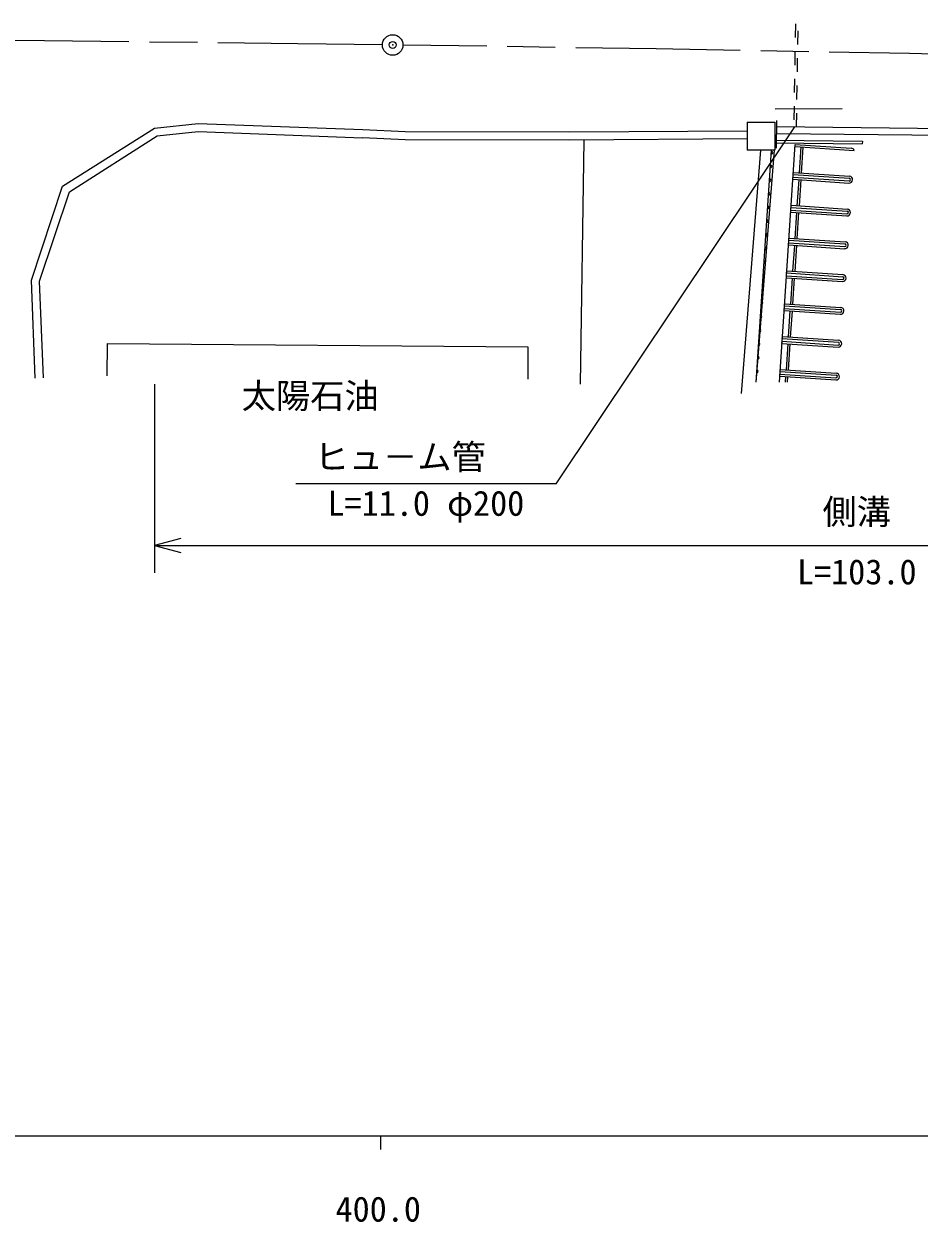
# Model space of a CAD drawing. Units: millimetres on the paper. Extents: x 40 to 680, y 20 to 380.
# Drawn here: x 442 to 507.3, y 198.7 to 286.2 of the extents above; entities that cross this region are included whole.
import ezdxf
from ezdxf.enums import TextEntityAlignment as Align

# ---------------------------------------------------------------- set-up
doc = ezdxf.new("R2010")
doc.units = ezdxf.units.MM
doc.header["$PDMODE"] = 32
doc.header["$PDSIZE"] = 0.5
doc.linetypes.add('CHAIN', pattern=[18.5, 12, -1.5, 3.5, -1.5])
for name, color, linetype, lineweight in [('M-BGD', 7, 'Continuous', 13), ('M-BMK', 2, 'CHAIN', 13), ('M-BMK-SRVR', 3, 'Continuous', 13), ('M-STR-HTXT', 7, 'Continuous', 13), ('M-TTL-BAND', 7, 'Continuous', 13)]:
    doc.layers.add(name, color=color, linetype=linetype, lineweight=lineweight)
doc.styles.add('@ＭＳ ゴシック', font='')
doc.styles.add('ＭＳ ゴシック', font='')
doc.styles.get('@ＭＳ ゴシック').set_extended_font_data('@MS Gothic')
doc.styles.get('ＭＳ ゴシック').set_extended_font_data('MS Gothic')

msp = doc.modelspace()

# ---------------------------------------------------------------- linework, layer by layer
at = {"layer": 'M-BGD'}
for p, q in [((498.285, 286.159), (498.269, 285.159)), ((498.461, 284.657), (498.477, 285.657)), ((498.253, 284.159), (498.237, 283.159)), ((498.429, 282.657), (498.445, 283.657)), ((498.221, 282.159), (498.204, 281.159)), ((498.396, 280.657), (498.412, 281.657)), ((496.817, 279.975), (501.701, 279.994)), ((498.188, 280.159), (498.172, 279.16)), ((494.774, 278.994), (494.774, 276.943)), ((494.774, 278.994), (496.783, 278.994)), ((496.783, 278.994), (496.783, 276.943)), ((496.911, 279.105), (496.888, 277.098)), ((498.364, 278.657), (498.38, 279.657)), ((444.806, 274.308), (451.512, 278.564)), ((451.512, 278.564), (454.695, 278.901)), ((451.715, 277.983), (454.715, 278.3)), ((454.695, 278.901), (466.722, 278.453)), ((454.715, 278.3), (466.697, 277.853)), ((466.722, 278.453), (469.818, 278.311)), ((469.818, 278.311), (481.789, 278.274)), ((481.789, 278.274), (494.774, 278.364)), ((496.901, 278.174), (554.845, 277.501)), ((496.906, 278.674), (554.859, 278)), ((445.308, 273.916), (451.715, 277.983)), ((482.851, 277.681), (482.576, 259.862)), ((496.783, 277.676), (503.172, 277.601)), ((496.783, 277.476), (503.17, 277.401)), ((497.117, 260.013), (498.274, 277.365)), ((498.264, 277.215), (498.274, 277.365)), ((498.264, 277.215), (502.583, 276.927)), ((498.274, 277.365), (502.365, 277.092)), ((503.172, 277.601), (503.17, 277.401)), ((495.728, 276.943), (494.339, 259.188)), ((496.783, 276.943), (494.774, 276.943)), ((496.731, 276.943), (495.407, 260.013)), ((495.413, 260.013), (496.542, 276.943)), ((498.587, 275.29), (498.713, 277.185)), ((498.736, 275.28), (498.863, 277.175)), ((498.104, 274.821), (498.114, 274.97)), ((498.104, 274.821), (502.195, 274.548)), ((498.114, 274.97), (502.205, 274.698)), ((498.128, 275.17), (498.138, 275.32)), ((498.128, 275.17), (502.218, 274.897)), ((498.138, 275.32), (502.228, 275.047)), ((498.427, 272.895), (498.553, 274.791)), ((498.577, 272.885), (498.703, 274.781)), ((442.532, 267.465), (444.806, 274.308)), ((443.136, 267.379), (445.308, 273.916)), ((497.968, 272.775), (497.978, 272.925)), ((497.978, 272.925), (502.069, 272.652)), ((497.945, 272.426), (497.955, 272.576)), ((497.945, 272.426), (502.035, 272.153)), ((497.955, 272.576), (502.045, 272.303)), ((497.968, 272.775), (502.059, 272.502)), ((498.267, 270.5), (498.394, 272.396)), ((498.417, 270.49), (498.543, 272.386)), ((497.808, 270.381), (497.818, 270.53)), ((497.808, 270.381), (501.899, 270.108)), ((497.818, 270.53), (501.909, 270.257)), ((497.785, 270.031), (497.795, 270.181)), ((497.785, 270.031), (501.876, 269.758)), ((497.795, 270.181), (501.886, 269.908)), ((498.107, 268.106), (498.234, 270.001)), ((498.257, 268.096), (498.384, 269.991)), ((497.625, 267.637), (497.635, 267.786)), ((497.625, 267.637), (501.716, 267.364)), ((497.635, 267.786), (501.726, 267.513)), ((497.648, 267.986), (497.658, 268.135)), ((497.648, 267.986), (501.739, 267.713)), ((497.658, 268.135), (501.749, 267.863)), ((497.948, 265.711), (498.074, 267.607)), ((498.097, 265.701), (498.224, 267.597)), ((442.813, 260.315), (442.532, 267.465)), ((443.413, 260.339), (443.136, 267.379)), ((497.466, 265.242), (497.475, 265.392)), ((497.466, 265.242), (501.556, 264.969)), ((497.475, 265.392), (501.566, 265.119)), ((497.489, 265.591), (497.499, 265.741)), ((497.489, 265.591), (501.58, 265.318)), ((497.499, 265.741), (501.59, 265.468)), ((497.788, 263.316), (497.915, 265.212)), ((497.938, 263.306), (498.064, 265.202)), ((497.329, 263.196), (497.339, 263.346)), ((497.339, 263.346), (501.43, 263.073)), ((448.056, 260.489), (448.075, 262.845)), ((448.075, 262.845), (478.77, 262.598)), ((478.77, 262.598), (478.751, 260.242)), ((497.306, 262.847), (497.316, 262.997)), ((497.306, 262.847), (501.397, 262.574)), ((497.316, 262.997), (501.407, 262.724)), ((497.329, 263.196), (501.42, 262.924)), ((497.628, 260.922), (497.755, 262.817)), ((497.778, 260.912), (497.904, 262.807)), ((497.146, 260.453), (497.156, 260.602)), ((497.156, 260.602), (501.247, 260.329)), ((497.169, 260.802), (497.179, 260.951)), ((497.169, 260.802), (501.26, 260.529)), ((497.179, 260.951), (501.27, 260.679)), ((497.146, 260.453), (501.237, 260.18)), ((497.568, 260.013), (497.595, 260.423)), ((497.718, 260.013), (497.745, 260.413))]:
    msp.add_line(p, q, dxfattribs=at)
msp.add_lwpolyline([(494.774, 277.764), (481.79, 277.674), (469.803, 277.711), (466.697, 277.853)], dxfattribs=at)
for centre, radius, start in [((496.53, 276.762), 0.1, 266.18488), ((502.348, 276.843), 0.25, 19.76306), ((496.463, 275.764), 0.1, 266.18488), ((496.397, 274.766), 0.1, 266.18488), ((502.212, 274.797), 0.25, 266.18488), ((502.212, 274.797), 0.1, 266.18488), ((496.33, 273.768), 0.1, 266.18488), ((496.264, 272.77), 0.1, 266.18488), ((502.052, 272.403), 0.25, 266.18488), ((502.052, 272.403), 0.1, 266.18488), ((496.197, 271.773), 0.1, 266.18488), ((496.131, 270.775), 0.1, 266.18488), ((501.892, 270.008), 0.25, 266.18488), ((496.064, 269.777), 0.1, 266.18488), ((501.892, 270.008), 0.1, 266.18488), ((495.998, 268.779), 0.1, 266.18488), ((495.931, 267.781), 0.1, 266.18488), ((501.733, 267.613), 0.25, 266.18488), ((501.733, 267.613), 0.1, 266.18488), ((495.865, 266.784), 0.1, 266.18488), ((495.798, 265.786), 0.1, 266.18488), ((501.573, 265.219), 0.25, 266.18488), ((501.573, 265.219), 0.1, 266.18488), ((495.731, 264.788), 0.1, 266.18488), ((495.665, 263.79), 0.1, 266.18488), ((495.598, 262.793), 0.1, 266.18488), ((501.413, 262.824), 0.25, 266.18488), ((501.413, 262.824), 0.1, 266.18488), ((495.532, 261.795), 0.1, 266.18488), ((495.465, 260.797), 0.1, 266.18488), ((501.254, 260.429), 0.25, 266.18488), ((501.254, 260.429), 0.1, 266.18488)]:
    msp.add_arc(centre, radius, start, 86.18488, dxfattribs=at)
at = {"layer": 'M-BMK'}
for start, end in [(89.22777, 90.18297), (88.25799, 89.21324)]:
    msp.add_arc((388.428, -5629.828), 5915, start, end, dxfattribs=at)
at = {"layer": 'M-BMK-SRVR'}
msp.add_circle((468.898, 284.624), 0.75, dxfattribs=at)
msp.add_point((468.898, 284.624), dxfattribs=at)
at = {"layer": 'M-STR-HTXT'}
for p, q in [((480.821, 252.594), (498.241, 278.659)), ((451.512, 259.858), (451.512, 246.09)), ((480.821, 252.594), (461.821, 252.594)), ((453.444, 248.608), (451.512, 248.09)), ((451.512, 248.09), (554.016, 248.09)), ((451.512, 248.09), (453.444, 247.573))]:
    msp.add_line(p, q, dxfattribs=at)
at = {"layer": 'M-TTL-BAND'}
for p, q in [((40, 205), (579, 205)), ((468, 205), (468, 204))]:
    msp.add_line(p, q, dxfattribs=at)

# ---------------------------------------------------------------- texts
at = {"layer": 'M-BGD', "style": 'ＭＳ ゴシック'}
msp.add_text('太陽石油', height=1.833, dxfattribs=at).set_placement((462.878, 257.552), align=Align.BOTTOM_CENTER)
at = {"layer": 'M-STR-HTXT', "style": 'ＭＳ ゴシック'}
msp.add_text('ヒュ－ム管', height=1.833, dxfattribs=at).set_placement((463.196, 253.094), align=Align.BOTTOM_LEFT)
at = {"layer": 'M-STR-HTXT'}
for s, style, p in [('L=11.0 φ200', 'ＭＳ ゴシック', (471.321, 252.094)), ('L=103.0', '@ＭＳ ゴシック', (502.764, 247.09))]:
    msp.add_text(s, height=1.833, dxfattribs=dict(at, style=style)).set_placement(p, align=Align.TOP_CENTER)
at = {"layer": 'M-STR-HTXT', "style": 'ＭＳ ゴシック'}
msp.add_text('側溝', height=1.833, dxfattribs=at).set_placement((502.764, 249.09), align=Align.BOTTOM_CENTER)
at = {"layer": 'M-TTL-BAND', "style": 'ＭＳ ゴシック'}
msp.add_text('400.0', height=1.833, dxfattribs=at).set_placement((467.844, 198.195), align=Align.BOTTOM_CENTER)

doc.saveas('drawing.dxf')
